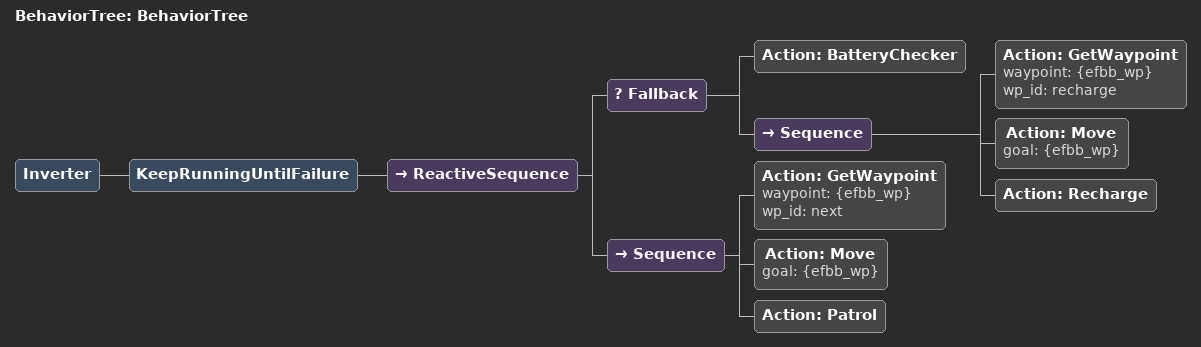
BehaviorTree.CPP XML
<?xml version="1.0"?>
<root main_tree_to_execute="BehaviorTree" BTCPP_format="4">
    <BehaviorTree ID="BehaviorTree">
        <Inverter>
            <KeepRunningUntilFailure>
                <ReactiveSequence>
                    <Fallback>
                        <Action ID="BatteryChecker"/>
                        <Sequence>
                            <Action ID="GetWaypoint" waypoint="{efbb_wp}" wp_id="recharge"/>
                            <Action ID="Move" goal="{efbb_wp}"/>
                            <Action ID="Recharge"/>
                        </Sequence>
                    </Fallback>
                    <Sequence>
                        <Action ID="GetWaypoint" waypoint="{efbb_wp}" wp_id="next"/>
                        <Action ID="Move" goal="{efbb_wp}"/>
                        <Action ID="Patrol"/>
                    </Sequence>
                </ReactiveSequence>
            </KeepRunningUntilFailure>
        </Inverter>
    </BehaviorTree>
</root>
